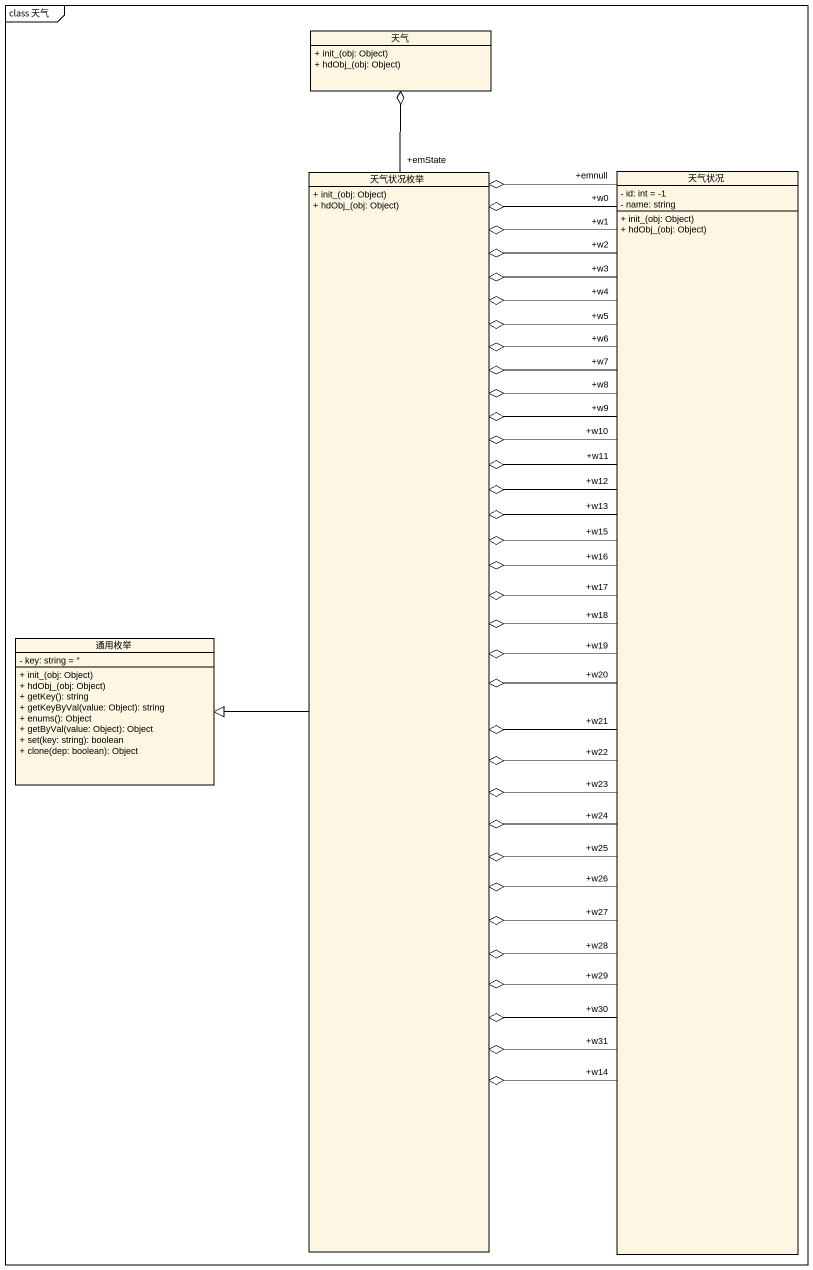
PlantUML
@startuml
mainframe class 天气
hide circle
hide empty members
skinparam classAttributeIconSize 0
class 天气 {
  + init_(obj: Object)
  + hdObj_(obj: Object)
}
class 天气状况枚举 {
  + init_(obj: Object)
  + hdObj_(obj: Object)
}
class 天气状况 {
  - id: int = -1
  - name: string
  + init_(obj: Object)
  + hdObj_(obj: Object)
}
class 通用枚举 {
  - key: string = ''
  + init_(obj: Object)
  + hdObj_(obj: Object)
  + getKey(): string
  + getKeyByVal(value: Object): string
  + enums(): Object
  + getByVal(value: Object): Object
  + set(key: string): boolean
  + clone(dep: boolean): Object
}
天气状况枚举 "+emState" -up-o 天气
天气状况枚举 -left-|> 通用枚举
天气状况 "+w8" -left-o 天气状况枚举
天气状况 "+w0" -left-o 天气状况枚举
天气状况 "+w20" -left-o 天气状况枚举
天气状况 "+w9" -left-o 天气状况枚举
天气状况 "+w23" -left-o 天气状况枚举
天气状况 "+w10" -left-o 天气状况枚举
天气状况 "+w4" -left-o 天气状况枚举
天气状况 "+w25" -left-o 天气状况枚举
天气状况 "+w16" -left-o 天气状况枚举
天气状况 "+w2" -left-o 天气状况枚举
天气状况 "+w11" -left-o 天气状况枚举
天气状况 "+emnull" -left-o 天气状况枚举
天气状况 "+w3" -left-o 天气状况枚举
天气状况 "+w14" -left-o 天气状况枚举
天气状况 "+w31" -left-o 天气状况枚举
天气状况 "+w6" -left-o 天气状况枚举
天气状况 "+w7" -left-o 天气状况枚举
天气状况 "+w26" -left-o 天气状况枚举
天气状况 "+w27" -left-o 天气状况枚举
天气状况 "+w17" -left-o 天气状况枚举
天气状况 "+w5" -left-o 天气状况枚举
天气状况 "+w12" -left-o 天气状况枚举
天气状况 "+w1" -left-o 天气状况枚举
天气状况 "+w24" -left-o 天气状况枚举
天气状况 "+w15" -left-o 天气状况枚举
天气状况 "+w30" -left-o 天气状况枚举
天气状况 "+w19" -left-o 天气状况枚举
天气状况 "+w29" -left-o 天气状况枚举
天气状况 "+w18" -left-o 天气状况枚举
天气状况 "+w21" -left-o 天气状况枚举
天气状况 "+w22" -left-o 天气状况枚举
天气状况 "+w28" -left-o 天气状况枚举
天气状况 "+w13" -left-o 天气状况枚举
@enduml
